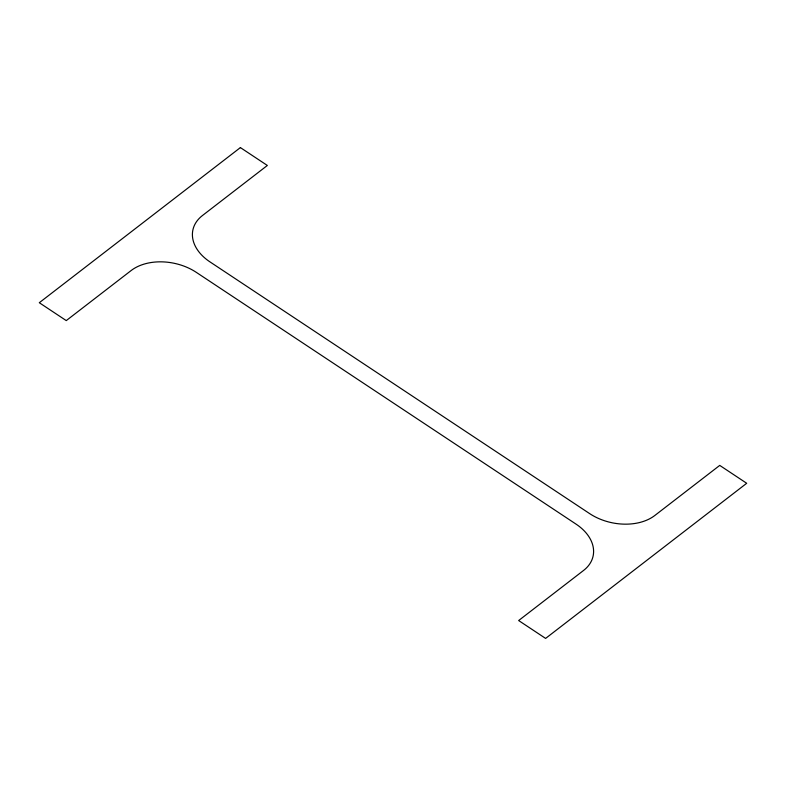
<?xml version="1.0" encoding="UTF-8"?>
<svg xmlns="http://www.w3.org/2000/svg" width="786" height="786" viewBox="0 0 786 786"><rect width="100%" height="100%" fill="white"/><g stroke="black" fill="none" stroke-linecap="round" stroke-linejoin="round"><path stroke-width="1.18" d="M240.388 147.591L39.3 302.718L66.26 320.6L131.144 270.541A46.905 32.049 11.7 0 1 196.323 272.369L576.059 524.134A46.905 32.049 11.7 0 1 583.536 570.479L518.652 620.537L545.612 638.409L746.7 483.282L719.74 465.4L654.856 515.459A46.905 32.049 11.7 0 1 589.677 513.631L209.941 261.866A46.905 32.049 11.7 0 1 202.464 215.521L267.348 165.463L240.388 147.591"/></g></svg>
